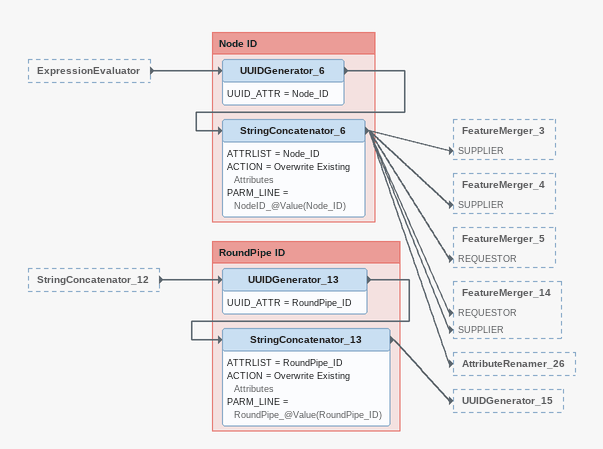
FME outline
ExpressionEvaluator [outside]
    -> UUIDGenerator_6
StringConcatenator_12 [outside]
    -> UUIDGenerator_13

Bookmark: Node ID
UUIDGenerator_6
    UUID_ATTR = Node_ID
    -> StringConcatenator_6
StringConcatenator_6
    ATTRLIST = Node_ID
    ACTION = Overwrite Existing Attributes
    PARM_LINE = NodeID_@Value(Node_ID)
    -> FeatureMerger_3 [SUPPLIER]
    -> FeatureMerger_4 [SUPPLIER]
    -> FeatureMerger_5 [REQUESTOR]
    -> FeatureMerger_14 [REQUESTOR]
    -> FeatureMerger_14 [SUPPLIER]
    -> AttributeRenamer_26

Bookmark: RoundPipe ID
UUIDGenerator_13
    UUID_ATTR = RoundPipe_ID
    -> StringConcatenator_13
StringConcatenator_13
    ATTRLIST = RoundPipe_ID
    ACTION = Overwrite Existing Attributes
    PARM_LINE = RoundPipe_@Value(RoundPipe_ID)
    -> UUIDGenerator_15
